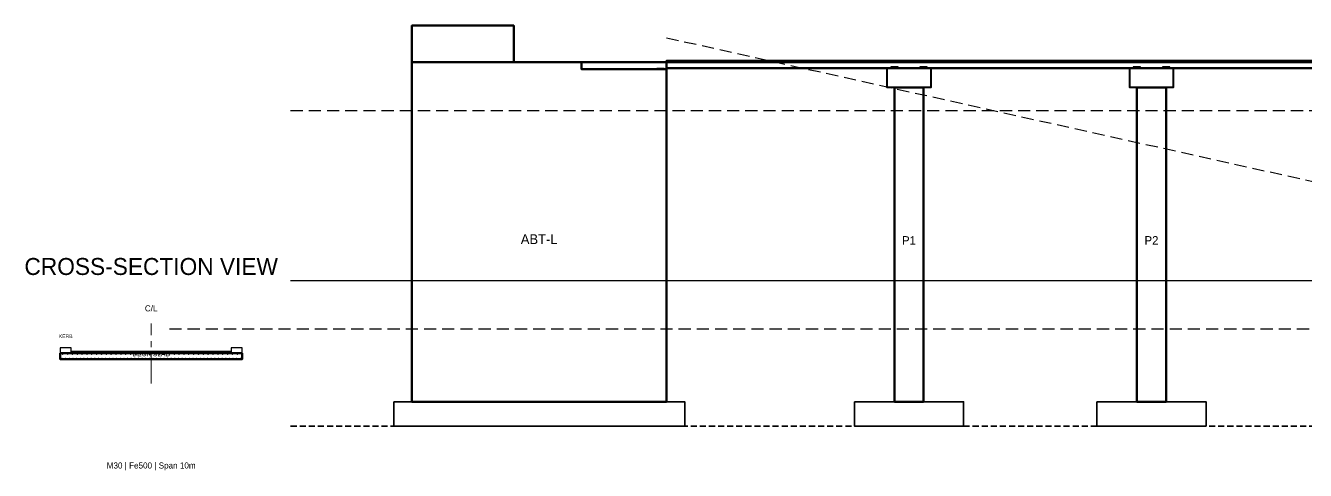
# Model space of a CAD drawing. Header units: metres. Extents: x -26 to 114, y -14 to 131.
# Drawn here: x -26.4 to 26.3, y 106.2 to 124.5 of the extents above; entities that cross this region are included whole.
import ezdxf
from ezdxf.enums import TextEntityAlignment as Align

# ---------------------------------------------------------------- set-up
doc = ezdxf.new("R2010")
doc.units = ezdxf.units.M
for name, pattern in [('CENTER', [2, 1.25, -0.25, 0.25, -0.25]), ('DASHED', [0.75, 0.5, -0.25]), ('HIDDEN', [0.375, 0.25, -0.125])]:
    doc.linetypes.add(name, pattern=pattern)
for name, color, linetype, lineweight in [('A-GRID', 8, 'CENTER', 15), ('A-TEXT', 7, 'CONTINUOUS', 18), ('G-BED', 32, 'CONTINUOUS', 25), ('G-HFL', 150, 'DASHED', 25), ('G-NGL', 30, 'DASHED', 25), ('H-CONC', 253, 'CONTINUOUS', 15), ('S-ABUT', 5, 'CONTINUOUS', 50), ('S-BEARING', 6, 'CONTINUOUS', 30), ('S-DECK', 4, 'CONTINUOUS', 50), ('S-FNDTN', 2, 'HIDDEN', 35), ('S-KERB', 8, 'CONTINUOUS', 25), ('S-PIER', 3, 'CONTINUOUS', 50), ('S-PIERCAP', 3, 'CONTINUOUS', 40), ('X-REBAR', 1, 'CONTINUOUS', 18)]:
    doc.layers.add(name, color=color, linetype=linetype, lineweight=lineweight)

msp = doc.modelspace()

# ---------------------------------------------------------------- hatches: boundary and pattern name
at = {"layer": 'H-CONC'}
h = msp.add_hatch(dxfattribs=at)
h.set_pattern_fill('ANSI31', color=256, scale=0.05, style=0)
h.set_pattern_definition([])
h.paths.add_polyline_path([(0, 123), (90, 123), (90, 122.75), (0, 122.75)])
h = msp.add_hatch(dxfattribs=at)
h.set_pattern_fill('ANSI31', color=256, scale=0.04, style=0)
h.set_pattern_definition([])
h.paths.add_polyline_path([(9.4, 121.95), (10.6, 121.95), (10.6, 109), (9.4, 109)])
h = msp.add_hatch(dxfattribs=at)
h.set_pattern_fill('ANSI31', color=256, scale=0.04, style=0)
h.set_pattern_definition([])
h.paths.add_polyline_path([(19.4, 121.95), (20.6, 121.95), (20.6, 109), (19.4, 109)])
h = msp.add_hatch(dxfattribs=at)
h.set_pattern_fill('ANSI31', color=256, scale=0.03, style=0)
h.set_pattern_definition([])
h.paths.add_polyline_path([(-25, 111), (-17.5, 111), (-17.5, 110.75), (-25, 110.75)])
h = msp.add_hatch(dxfattribs=at)
h.set_pattern_fill('ANSI32', color=256, scale=0.08, style=0)
h.set_pattern_definition([])
h.paths.add_polyline_path([(-11.25, 109), (0.75, 109), (0.75, 108), (-11.25, 108)])

# ---------------------------------------------------------------- linework, layer by layer
at = {"layer": 'A-GRID', "linetype": 'CENTER'}
msp.add_line((-21.25, 109.75), (-21.25, 112.225), dxfattribs=at)
at = {"layer": 'G-BED', "linetype": 'CONTINUOUS'}
msp.add_line((-15.5, 114), (105.5, 114), dxfattribs=at)
at = {"layer": 'G-BED', "linetype": 'DASHED'}
msp.add_line((-20.5, 112), (110.5, 112), dxfattribs=at)
at = {"layer": 'G-HFL', "linetype": 'DASHED'}
msp.add_line((-15.5, 121), (105.5, 121), dxfattribs=at)
at = {"layer": 'G-NGL', "linetype": 'DASHED'}
msp.add_lwpolyline([(0, 124), (45, 114), (90, 124)], dxfattribs=at)
at = {"layer": 'S-ABUT', "linetype": 'CONTINUOUS'}
for points in [[(-10.5, 123), (-6.3, 123), (-6.3, 124.5), (-10.5, 124.5)], [(-10.5, 123), (0, 123), (0, 109), (-10.5, 109)]]:
    msp.add_lwpolyline(points, close=True, dxfattribs=at)
at = {"layer": 'S-BEARING', "linetype": 'CONTINUOUS'}
for points in [[(-0.4, 122.75), (-0.1, 122.75), (-0.1, 122.7), (-0.4, 122.7)], [(9.25, 122.75), (9.55, 122.75), (9.55, 122.8), (9.25, 122.8)], [(10.45, 122.75), (10.75, 122.75), (10.75, 122.8), (10.45, 122.8)], [(19.25, 122.75), (19.55, 122.75), (19.55, 122.8), (19.25, 122.8)], [(20.45, 122.75), (20.75, 122.75), (20.75, 122.8), (20.45, 122.8)]]:
    msp.add_lwpolyline(points, close=True, dxfattribs=at)
at = {"layer": 'S-DECK', "linetype": 'CONTINUOUS'}
msp.add_line((0, 123), (90, 123), dxfattribs=at)
for points in [[(-3.5, 123), (0, 123), (0, 122.7), (-3.5, 122.7)], [(0, 123), (90, 123), (90, 122.75), (0, 122.75)], [(-25, 111), (-17.5, 111), (-17.5, 110.75), (-25, 110.75)]]:
    msp.add_lwpolyline(points, close=True, dxfattribs=at)
at = {"layer": 'S-FNDTN', "linetype": 'HIDDEN'}
msp.add_line((-15.5, 108), (105.5, 108), dxfattribs=at)
at = {"layer": 'S-FNDTN', "linetype": 'CONTINUOUS'}
for points in [[(-11.25, 109), (0.75, 109), (0.75, 108), (-11.25, 108)], [(7.75, 109), (12.25, 109), (12.25, 108), (7.75, 108)], [(17.75, 109), (22.25, 109), (22.25, 108), (17.75, 108)]]:
    msp.add_lwpolyline(points, close=True, dxfattribs=at)
at = {"layer": 'S-KERB', "linetype": 'CONTINUOUS'}
for points in [[(0, 123.075), (90, 123.075), (90, 123), (0, 123)], [(-25, 111), (-24.55, 111), (-24.55, 111.225), (-25, 111.225)], [(-24.55, 111), (-17.95, 111), (-17.95, 111.075), (-24.55, 111.075)], [(-17.95, 111), (-17.5, 111), (-17.5, 111.225), (-17.95, 111.225)]]:
    msp.add_lwpolyline(points, close=True, dxfattribs=at)
at = {"layer": 'S-PIER', "linetype": 'CONTINUOUS'}
for points in [[(9.4, 121.95), (10.6, 121.95), (10.6, 109), (9.4, 109)], [(19.4, 121.95), (20.6, 121.95), (20.6, 109), (19.4, 109)]]:
    msp.add_lwpolyline(points, close=True, dxfattribs=at)
at = {"layer": 'S-PIERCAP', "linetype": 'CONTINUOUS'}
for points in [[(9.1, 122.75), (10.9, 122.75), (10.9, 121.95), (9.1, 121.95)], [(19.1, 122.75), (20.9, 122.75), (20.9, 121.95), (19.1, 121.95)]]:
    msp.add_lwpolyline(points, close=True, dxfattribs=at)
at = {"layer": 'X-REBAR'}
for centre, radius in [((-24.9, 110.96), 0.008), ((-24.7, 110.96), 0.008), ((-24.5, 110.96), 0.008), ((-24.3, 110.96), 0.008), ((-24.1, 110.96), 0.008), ((-23.9, 110.96), 0.008), ((-23.7, 110.96), 0.008), ((-23.5, 110.96), 0.008), ((-23.3, 110.96), 0.008), ((-23.1, 110.96), 0.008), ((-22.9, 110.96), 0.008), ((-22.7, 110.96), 0.008), ((-22.5, 110.96), 0.008), ((-22.3, 110.96), 0.008), ((-22.1, 110.96), 0.008), ((-21.9, 110.96), 0.008), ((-21.7, 110.96), 0.008), ((-21.5, 110.96), 0.008), ((-21.3, 110.96), 0.008), ((-21.1, 110.96), 0.008), ((-20.9, 110.96), 0.008), ((-20.7, 110.96), 0.008), ((-20.5, 110.96), 0.008), ((-20.3, 110.96), 0.008), ((-20.1, 110.96), 0.008), ((-19.9, 110.96), 0.008), ((-19.7, 110.96), 0.008), ((-19.5, 110.96), 0.008), ((-19.3, 110.96), 0.008), ((-19.1, 110.96), 0.008), ((-18.9, 110.96), 0.008), ((-18.7, 110.96), 0.008), ((-18.5, 110.96), 0.008), ((-18.3, 110.96), 0.008), ((-18.1, 110.96), 0.008), ((-17.9, 110.96), 0.008), ((-17.7, 110.96), 0.008), ((-24.925, 110.79), 0.01), ((-24.775, 110.79), 0.01), ((-24.625, 110.79), 0.01), ((-24.475, 110.79), 0.01), ((-24.325, 110.79), 0.01), ((-24.175, 110.79), 0.01), ((-24.025, 110.79), 0.01), ((-23.875, 110.79), 0.01), ((-23.725, 110.79), 0.01), ((-23.575, 110.79), 0.01), ((-23.425, 110.79), 0.01), ((-23.275, 110.79), 0.01), ((-23.125, 110.79), 0.01), ((-22.975, 110.79), 0.01), ((-22.825, 110.79), 0.01), ((-22.675, 110.79), 0.01), ((-22.525, 110.79), 0.01), ((-22.375, 110.79), 0.01), ((-22.225, 110.79), 0.01), ((-22.075, 110.79), 0.01), ((-21.925, 110.79), 0.01), ((-21.775, 110.79), 0.01), ((-21.625, 110.79), 0.01), ((-21.475, 110.79), 0.01), ((-21.325, 110.79), 0.01), ((-21.175, 110.79), 0.01), ((-21.025, 110.79), 0.01), ((-20.875, 110.79), 0.01), ((-20.725, 110.79), 0.01), ((-20.575, 110.79), 0.01), ((-20.425, 110.79), 0.01), ((-20.275, 110.79), 0.01), ((-20.125, 110.79), 0.01), ((-19.975, 110.79), 0.01), ((-19.825, 110.79), 0.01), ((-19.675, 110.79), 0.01), ((-19.525, 110.79), 0.01), ((-19.375, 110.79), 0.01), ((-19.225, 110.79), 0.01), ((-19.075, 110.79), 0.01), ((-18.925, 110.79), 0.01), ((-18.775, 110.79), 0.01), ((-18.625, 110.79), 0.01), ((-18.475, 110.79), 0.01), ((-18.325, 110.79), 0.01), ((-18.175, 110.79), 0.01), ((-18.025, 110.79), 0.01), ((-17.875, 110.79), 0.01), ((-17.725, 110.79), 0.01), ((-17.575, 110.79), 0.01)]:
    msp.add_circle(centre, radius, dxfattribs=at)

# ---------------------------------------------------------------- texts
at = {"layer": 'A-GRID'}
msp.add_text('C/L', height=0.25, dxfattribs=at).set_placement((-21.25, 112.725), align=Align.CENTER)
at = {"layer": 'A-TEXT'}
for s, height, p in [('ABT-L', 0.4, (-5.25, 115.5)), ('P1', 0.35, (10, 115.475)), ('P2', 0.35, (20, 115.475)), ('CROSS-SECTION VIEW', 0.7, (-21.25, 114.225)), ('KERB', 0.15, (-24.775, 111.625)), ('DECK SLAB', 0.2, (-21.25, 110.875)), ('M30 | Fe500 | Span 10m', 0.25, (-21.25, 106.25))]:
    msp.add_text(s, height=height, dxfattribs=at).set_placement(p, align=Align.CENTER)

doc.saveas('drawing.dxf')
